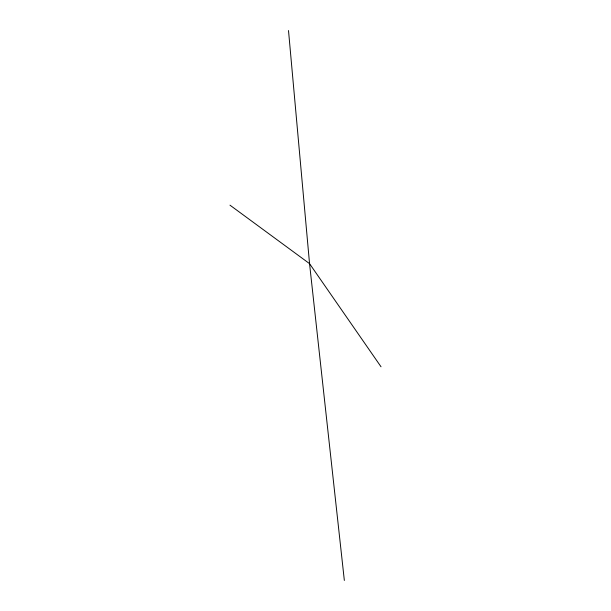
<?xml version="1.0" encoding="UTF-8"?>
<svg xmlns="http://www.w3.org/2000/svg" width="611" height="611" viewBox="0 0 611 611"><rect width="100%" height="100%" fill="white"/><g stroke="black" fill="none" stroke-linecap="round" stroke-linejoin="round"><path stroke-width="0.92" d="M229.973 205.166L309.548 263.647L381.027 366.776M344.344 580.45L309.548 263.647L288.507 30.55"/></g></svg>
